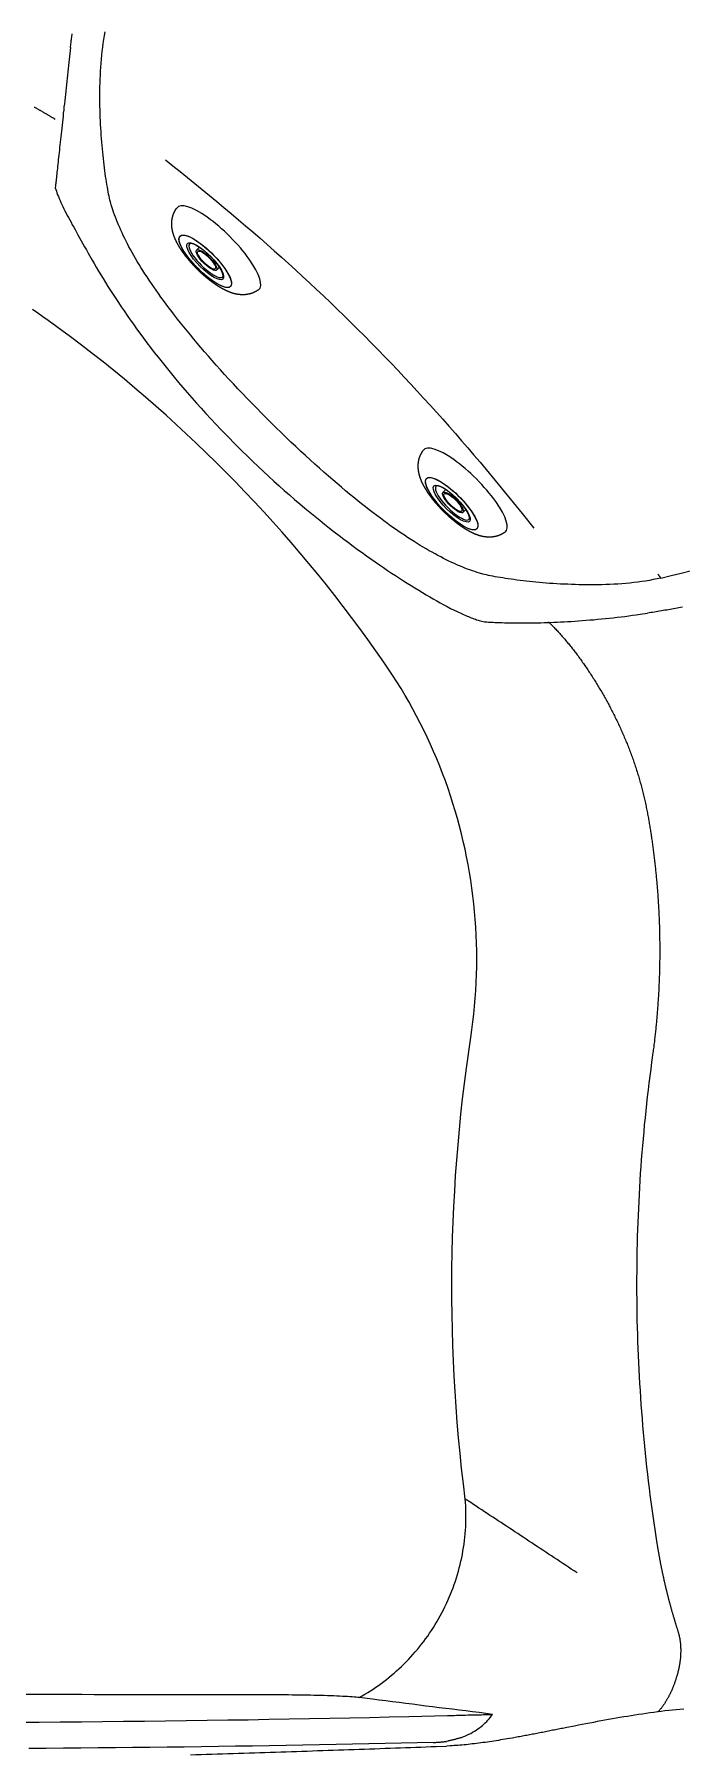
# Model space of a CAD drawing. Extents: x 941 to 1034, y 781 to 934.
# Drawn here: x 996.47 to 1006.98, y 834.72 to 862.66 of the extents above; entities that cross this region are included whole.
import ezdxf

# ---------------------------------------------------------------- set-up
doc = ezdxf.new("R2010")
doc.units = 0
doc.header["$MEASUREMENT"] = 0
doc.layers.add('1', color=4, linetype='Continuous')
doc.layers.add('DIM', color=3, linetype='Continuous')

# ---------------------------------------------------------------- blocks, each defined once
blk = doc.blocks.new('MINIJET')
at = {"layer": '1', "color": 3}
for p, q in [((0.268, 0.23), (0.202, 0.23)), ((0.268, -0.23), (0.202, -0.23))]:
    blk.add_line(p, q, dxfattribs=at)
at = {"layer": '1', "color": 3, "extrusion": (2.34069e-18, 2.77556e-17, -1)}
for centre, major_axis, start_param, end_param in [((0, 0), (0, 0.94), 3.096514, 6.328264), ((0.297, 0), (0, 0.58), 1.213768, 7.496953), ((0.278, 0), (0, 0.379), 6.174551, 9.533412), ((0.268, 0), (0, 0.2), 1.213768, 7.496953)]:
    blk.add_ellipse(centre, major_axis=major_axis, ratio=0.28756, start_param=start_param, end_param=end_param, dxfattribs=at)
at = {"layer": '1', "color": 3, "extrusion": (2.34069e-18, -2.77556e-17, -1)}
for centre, major_axis, start_param, end_param in [((0.297, 0), (0, 0.58), 4.355360367553331, 10.63854567473292), ((0.268, 0), (0, 0.23), 1.213768, 7.496953)]:
    blk.add_ellipse(centre, major_axis=major_axis, ratio=0.28756, start_param=start_param, end_param=end_param, dxfattribs=at)
at = {"layer": '1', "color": 3, "extrusion": (2.34069e-18, -8.32667e-17, -1)}
blk.add_ellipse((0.297, 0), major_axis=(0, 0.407), ratio=0.28756, start_param=4.355360367553329, end_param=10.63854567473291, dxfattribs=at)
at = {"layer": '1', "color": 3}
for points, knots in [([(0.012, -0.939), (0.047, -0.932), (0.079, -0.923), (0.11, -0.911), (0.138, -0.898), (0.169, -0.881), (0.196, -0.862), (0.221, -0.843), (0.243, -0.824), (0.269, -0.796), (0.292, -0.769), (0.312, -0.742), (0.329, -0.716), (0.351, -0.678), (0.369, -0.64), (0.385, -0.602), (0.399, -0.565), (0.411, -0.527), (0.428, -0.467), (0.441, -0.406), (0.453, -0.343), (0.462, -0.279), (0.469, -0.213), (0.474, -0.162), (0.477, -0.11), (0.478, -0.057), (0.479, -0.005), (0.479, 0.048), (0.476, 0.111), (0.473, 0.174), (0.467, 0.236), (0.46, 0.297), (0.452, 0.348), (0.443, 0.399), (0.432, 0.448), (0.42, 0.496), (0.406, 0.543), (0.389, 0.593), (0.368, 0.642), (0.343, 0.692), (0.32, 0.73), (0.293, 0.768), (0.259, 0.807), (0.228, 0.837), (0.19, 0.867), (0.157, 0.888), (0.12, 0.907), (0.078, 0.923), (0.033, 0.935), (0.012, 0.939)], [1.258846, 1.258846, 1.28405, 1.309253, 1.334457, 1.359661, 1.389764, 1.419868, 1.449972, 1.480075, 1.522807, 1.565539, 1.60827, 1.651002, 1.715116, 1.779231, 1.843346, 1.90746, 1.971575, 2.071337, 2.171099, 2.270861, 2.370623, 2.470385, 2.54716, 2.623934, 2.700709, 2.777484, 2.854259, 2.947334, 3.040409, 3.133485, 3.22656, 3.306164, 3.385768, 3.465372, 3.544977, 3.624581, 3.7092, 3.79382, 3.87844, 3.94015, 4.001861, 4.063571, 4.110156, 4.15674, 4.191384, 4.226028, 4.260673, 4.295317, 4.310282, 4.310282]), ([(0.266, -0.377), (0.262, -0.375), (0.256, -0.369), (0.25, -0.361), (0.242, -0.35), (0.235, -0.335), (0.226, -0.316), (0.218, -0.293), (0.211, -0.268), (0.204, -0.238), (0.197, -0.205), (0.192, -0.17), (0.188, -0.132), (0.184, -0.092), (0.182, -0.052), (0.181, -0.01), (0.181, 0.031), (0.183, 0.073), (0.186, 0.113), (0.19, 0.152), (0.195, 0.189), (0.201, 0.224), (0.208, 0.256), (0.216, 0.285), (0.224, 0.31), (0.233, 0.332), (0.242, 0.349), (0.25, 0.361), (0.257, 0.37), (0.263, 0.375), (0.266, 0.377)], [5.178052, 5.178052, 5.268561, 5.359069, 5.444224, 5.529379, 5.614534, 5.70861, 5.802687, 5.896764, 5.997577, 6.09839, 6.199203, 6.302796, 6.406388, 6.50998, 6.614493, 6.719006, 6.823518, 6.927955, 7.032392, 7.136828, 7.2401, 7.343372, 7.446644, 7.546427, 7.646211, 7.745995, 7.837037, 7.928079, 8.019121, 8.102376, 8.102376])]:
    blk.add_open_spline(points, degree=1, knots=knots, dxfattribs=at)
blk = doc.blocks.new('ENVOY')
at = {"layer": '1', "color": 3, "linetype": 'Continuous'}
for points in [[(55.679, 60.88), (55.681, 60.898), (55.684, 60.917), (55.686, 60.935), (55.688, 60.954), (55.69, 60.972), (55.692, 60.991), (55.694, 61.009), (55.697, 61.028), (55.699, 61.046), (55.701, 61.065), (55.704, 61.083), (55.706, 61.102)], [(56.341, 58.322), (56.334, 58.346), (56.327, 58.372), (56.32, 58.4), (56.313, 58.431), (56.306, 58.464), (56.299, 58.499), (56.292, 58.535), (56.285, 58.573), (56.278, 58.613), (56.271, 58.654), (56.264, 58.696), (56.257, 58.74), (56.25, 58.785), (56.244, 58.831), (56.237, 58.878), (56.231, 58.926), (56.225, 58.975), (56.219, 59.025), (56.213, 59.076), (56.208, 59.128), (56.203, 59.181), (56.197, 59.235), (56.193, 59.289), (56.188, 59.344), (56.183, 59.4), (56.179, 59.456), (56.176, 59.513), (56.172, 59.571), (56.169, 59.629), (56.166, 59.688), (56.163, 59.748), (56.161, 59.808), (56.159, 59.868), (56.158, 59.929), (56.157, 59.991), (56.156, 60.053), (56.156, 60.115), (56.157, 60.178), (56.158, 60.241), (56.159, 60.304), (56.161, 60.367), (56.164, 60.431), (56.167, 60.496), (56.171, 60.56), (56.176, 60.624), (56.181, 60.689), (56.187, 60.754), (56.194, 60.818), (56.202, 60.883), (56.211, 60.947), (56.221, 61.01), (56.231, 61.073), (56.243, 61.135)], [(55.679, 60.88), (55.674, 60.832), (55.669, 60.784), (55.663, 60.735), (55.658, 60.685), (55.652, 60.635), (55.647, 60.585), (55.641, 60.534), (55.636, 60.483), (55.63, 60.431), (55.625, 60.38), (55.619, 60.328), (55.614, 60.276), (55.608, 60.224), (55.602, 60.172), (55.597, 60.12), (55.591, 60.068), (55.586, 60.017), (55.58, 59.966), (55.574, 59.915), (55.569, 59.864), (55.563, 59.813), (55.558, 59.764), (55.553, 59.714), (55.547, 59.665), (55.542, 59.617), (55.537, 59.569), (55.532, 59.522), (55.527, 59.475), (55.522, 59.43), (55.517, 59.385), (55.512, 59.341), (55.508, 59.297), (55.503, 59.255), (55.499, 59.213), (55.494, 59.172), (55.49, 59.133), (55.486, 59.094), (55.482, 59.056), (55.478, 59.019), (55.474, 58.984), (55.47, 58.949), (55.467, 58.916), (55.463, 58.883), (55.46, 58.852), (55.456, 58.823), (55.453, 58.794), (55.45, 58.767), (55.448, 58.741), (55.445, 58.717), (55.443, 58.694), (55.44, 58.672), (55.438, 58.652), (55.436, 58.634), (55.433, 58.602)], [(55.091, 59.913), (55.1, 59.908), (55.108, 59.903), (55.117, 59.898), (55.126, 59.893), (55.134, 59.889), (55.143, 59.884), (55.152, 59.879), (55.16, 59.874), (55.169, 59.869), (55.177, 59.864), (55.186, 59.86), (55.194, 59.855), (55.203, 59.85), (55.212, 59.845), (55.22, 59.84), (55.229, 59.835), (55.237, 59.83), (55.246, 59.825), (55.254, 59.82), (55.263, 59.815), (55.271, 59.81), (55.28, 59.806), (55.288, 59.801), (55.297, 59.796), (55.306, 59.791), (55.314, 59.786), (55.323, 59.781), (55.331, 59.776), (55.34, 59.77), (55.348, 59.765), (55.356, 59.76), (55.365, 59.755), (55.373, 59.75), (55.382, 59.745), (55.39, 59.74), (55.399, 59.735), (55.407, 59.73), (55.416, 59.725), (55.433, 59.714)], [(57.22, 59.054), (57.34, 58.959), (57.46, 58.864), (57.579, 58.768), (57.698, 58.672), (57.817, 58.575), (57.935, 58.478), (58.053, 58.38), (58.171, 58.282), (58.289, 58.183), (58.406, 58.083), (58.523, 57.983), (58.64, 57.883), (58.756, 57.781), (58.872, 57.68), (58.988, 57.577), (59.103, 57.474), (59.218, 57.37), (59.332, 57.266), (59.446, 57.161), (59.56, 57.056), (59.673, 56.95), (59.786, 56.844), (59.898, 56.737), (60.01, 56.629), (60.121, 56.521), (60.231, 56.413), (60.341, 56.304), (60.451, 56.194), (60.56, 56.084), (60.668, 55.974), (60.776, 55.863), (60.884, 55.751), (60.991, 55.639), (61.097, 55.526), (61.203, 55.413), (61.308, 55.3), (61.412, 55.186), (61.517, 55.072), (61.62, 54.957), (61.723, 54.841), (61.826, 54.726), (61.928, 54.61), (62.029, 54.493), (62.13, 54.377), (62.23, 54.26), (62.329, 54.142), (62.428, 54.024), (62.527, 53.906), (62.625, 53.788), (62.722, 53.67), (62.819, 53.551), (62.915, 53.432), (63.011, 53.312), (63.201, 53.073)], [(55.433, 58.602), (55.441, 58.574), (55.45, 58.546), (55.46, 58.518), (55.471, 58.488), (55.483, 58.458), (55.496, 58.427), (55.51, 58.395), (55.524, 58.362), (55.54, 58.329), (55.556, 58.295), (55.573, 58.261), (55.59, 58.226), (55.609, 58.19), (55.628, 58.153), (55.647, 58.116), (55.667, 58.078), (55.688, 58.04), (55.709, 58.001), (55.731, 57.962), (55.753, 57.921), (55.777, 57.879), (55.801, 57.835), (55.827, 57.789), (55.853, 57.742), (55.881, 57.693), (55.909, 57.643), (55.938, 57.591), (55.968, 57.538), (56.03, 57.428)], [(58.86, 54.86), (58.781, 54.94), (58.702, 55.02), (58.624, 55.1), (58.547, 55.179), (58.471, 55.259), (58.397, 55.338), (58.324, 55.416), (58.252, 55.493), (58.182, 55.57), (58.114, 55.645), (58.047, 55.72), (57.982, 55.793), (57.918, 55.866), (57.856, 55.937), (57.796, 56.007), (57.737, 56.076), (57.68, 56.144), (57.625, 56.211), (57.571, 56.277), (57.518, 56.342), (57.467, 56.406), (57.417, 56.469), (57.369, 56.53), (57.322, 56.591), (57.277, 56.651), (57.233, 56.71), (57.19, 56.768), (57.148, 56.826), (57.107, 56.882), (57.068, 56.938), (57.03, 56.992), (56.993, 57.047), (56.957, 57.1), (56.922, 57.153), (56.888, 57.205), (56.855, 57.256), (56.824, 57.306), (56.793, 57.356), (56.763, 57.406), (56.734, 57.454), (56.706, 57.502), (56.68, 57.55), (56.654, 57.597), (56.629, 57.643), (56.604, 57.689), (56.581, 57.735), (56.559, 57.779), (56.537, 57.824), (56.516, 57.868), (56.497, 57.911), (56.478, 57.954), (56.459, 57.997), (56.442, 58.039), (56.425, 58.08), (56.409, 58.122), (56.394, 58.162), (56.38, 58.203), (56.366, 58.243), (56.341, 58.322)], [(56.03, 57.428), (56.064, 57.369), (56.098, 57.309), (56.134, 57.249), (56.171, 57.187), (56.209, 57.125), (56.248, 57.062), (56.287, 56.999), (56.328, 56.934), (56.37, 56.87), (56.413, 56.804), (56.457, 56.737), (56.503, 56.669), (56.55, 56.6), (56.598, 56.529), (56.648, 56.458), (56.7, 56.385), (56.753, 56.311), (56.807, 56.237), (56.863, 56.161), (56.921, 56.084), (56.979, 56.007), (57.04, 55.928), (57.102, 55.849), (57.165, 55.769), (57.23, 55.688), (57.296, 55.606), (57.364, 55.524), (57.433, 55.441), (57.504, 55.358), (57.576, 55.274), (57.65, 55.19), (57.725, 55.105), (57.801, 55.02), (57.879, 54.934), (57.959, 54.848), (58.04, 54.761), (58.122, 54.674), (58.206, 54.587), (58.379, 54.412)], [(65.263, 52.262), (65.429, 52.302), (65.595, 52.344), (65.761, 52.387)], [(62.322, 52.341), (62.283, 52.353), (62.243, 52.366), (62.203, 52.38), (62.163, 52.394), (62.122, 52.409), (62.081, 52.425), (62.039, 52.442), (61.997, 52.459), (61.954, 52.477), (61.911, 52.496), (61.868, 52.516), (61.824, 52.537), (61.779, 52.559), (61.735, 52.581), (61.689, 52.604), (61.643, 52.629), (61.597, 52.654), (61.55, 52.68), (61.502, 52.706), (61.454, 52.734), (61.406, 52.763), (61.356, 52.793), (61.306, 52.823), (61.256, 52.855), (61.204, 52.888), (61.153, 52.922), (61.1, 52.957), (61.047, 52.992), (60.993, 53.03), (60.938, 53.068), (60.882, 53.107), (60.826, 53.148), (60.768, 53.189), (60.71, 53.232), (60.651, 53.277), (60.591, 53.322), (60.53, 53.369), (60.468, 53.417), (60.406, 53.467), (60.342, 53.518), (60.277, 53.571), (60.211, 53.625), (60.145, 53.68), (60.077, 53.737), (60.007, 53.796), (59.937, 53.856), (59.866, 53.918), (59.793, 53.982), (59.72, 54.047), (59.645, 54.114), (59.57, 54.182), (59.493, 54.252), (59.416, 54.324), (59.338, 54.397), (59.259, 54.471), (59.179, 54.547), (59.1, 54.624), (59.02, 54.702), (58.86, 54.86)], [(58.379, 54.412), (58.466, 54.325), (58.553, 54.24), (58.639, 54.156), (58.725, 54.074), (58.811, 53.993), (58.897, 53.914), (58.982, 53.836), (59.066, 53.759), (59.15, 53.685), (59.234, 53.611), (59.317, 53.539), (59.4, 53.468), (59.482, 53.399), (59.563, 53.331), (59.644, 53.265), (59.725, 53.2), (59.804, 53.136), (59.883, 53.073), (59.961, 53.013), (60.039, 52.953), (60.115, 52.895), (60.191, 52.838), (60.266, 52.782), (60.34, 52.728), (60.413, 52.676), (60.484, 52.624), (60.555, 52.574), (60.625, 52.525), (60.694, 52.478), (60.761, 52.432), (60.828, 52.387), (60.893, 52.344), (60.957, 52.301), (61.02, 52.26), (61.084, 52.219), (61.146, 52.179), (61.209, 52.14), (61.271, 52.101), (61.332, 52.064), (61.392, 52.027), (61.452, 51.991), (61.511, 51.957), (61.568, 51.924), (61.625, 51.891), (61.682, 51.859), (61.738, 51.828), (61.794, 51.799), (61.848, 51.77), (61.955, 51.718)], [(65.263, 52.262), (65.203, 52.248), (65.141, 52.236), (65.079, 52.224), (65.016, 52.214), (64.952, 52.204), (64.888, 52.195), (64.824, 52.188), (64.759, 52.181), (64.694, 52.175), (64.629, 52.169), (64.564, 52.165), (64.5, 52.161), (64.436, 52.158), (64.372, 52.156), (64.308, 52.154), (64.244, 52.152), (64.181, 52.152), (64.118, 52.151), (64.056, 52.152), (63.994, 52.152), (63.932, 52.154), (63.871, 52.155), (63.811, 52.157), (63.751, 52.16), (63.691, 52.162), (63.632, 52.165), (63.573, 52.169), (63.516, 52.172), (63.458, 52.176), (63.402, 52.181), (63.346, 52.185), (63.291, 52.19), (63.236, 52.195), (63.183, 52.2), (63.13, 52.206), (63.078, 52.212), (63.027, 52.217), (62.977, 52.223), (62.927, 52.23), (62.879, 52.236), (62.832, 52.243), (62.786, 52.249), (62.741, 52.256), (62.697, 52.263), (62.655, 52.27), (62.613, 52.277), (62.574, 52.284), (62.536, 52.291), (62.499, 52.298), (62.464, 52.306), (62.432, 52.313), (62.401, 52.32), (62.372, 52.327), (62.322, 52.341)], [(65.214, 52.326), (65.216, 52.324), (65.218, 52.321), (65.22, 52.319), (65.222, 52.316), (65.224, 52.313), (65.226, 52.311), (65.227, 52.308), (65.229, 52.306), (65.231, 52.303), (65.233, 52.3), (65.235, 52.298), (65.237, 52.295), (65.239, 52.293), (65.241, 52.29), (65.243, 52.288), (65.245, 52.285), (65.247, 52.282), (65.249, 52.28), (65.251, 52.277), (65.253, 52.275), (65.255, 52.272), (65.257, 52.269), (65.259, 52.267), (65.263, 52.262)], [(61.955, 51.718), (61.979, 51.706), (62.003, 51.695), (62.026, 51.684), (62.05, 51.674), (62.073, 51.664), (62.096, 51.654), (62.119, 51.644), (62.142, 51.635), (62.164, 51.626), (62.186, 51.617), (62.208, 51.609), (62.23, 51.601), (62.252, 51.594), (62.273, 51.586), (62.295, 51.58), (62.316, 51.573), (62.337, 51.567), (62.357, 51.562), (62.398, 51.552)], [(62.398, 51.552), (62.419, 51.55), (62.441, 51.549), (62.464, 51.548), (62.488, 51.546), (62.513, 51.545), (62.54, 51.544), (62.567, 51.542), (62.596, 51.541), (62.626, 51.54), (62.658, 51.539), (62.69, 51.538), (62.724, 51.537), (62.758, 51.536), (62.794, 51.535), (62.831, 51.535), (62.87, 51.534), (62.909, 51.534), (62.95, 51.534), (62.991, 51.533), (63.034, 51.533), (63.078, 51.534), (63.124, 51.534), (63.17, 51.535), (63.218, 51.535), (63.266, 51.536), (63.316, 51.537), (63.367, 51.539), (63.418, 51.54), (63.471, 51.542), (63.525, 51.544), (63.58, 51.547), (63.636, 51.549), (63.692, 51.552), (63.75, 51.555), (63.808, 51.559), (63.868, 51.562), (63.928, 51.567), (63.988, 51.571), (64.05, 51.576), (64.111, 51.581), (64.174, 51.586), (64.237, 51.592), (64.3, 51.598), (64.363, 51.604), (64.426, 51.611), (64.49, 51.618), (64.553, 51.625), (64.617, 51.632), (64.68, 51.64), (64.742, 51.648), (64.804, 51.657), (64.865, 51.665), (64.926, 51.674), (65.044, 51.691)], [(65.613, 51.79), (65.585, 51.785), (65.556, 51.779), (65.528, 51.774), (65.5, 51.769), (65.471, 51.763), (65.443, 51.758), (65.414, 51.753), (65.386, 51.748), (65.358, 51.743), (65.329, 51.738), (65.301, 51.733), (65.272, 51.728), (65.244, 51.724), (65.215, 51.719), (65.186, 51.714), (65.158, 51.709), (65.129, 51.705), (65.101, 51.7), (65.044, 51.691)], [(63.439, 51.552), (63.452, 51.539), (63.465, 51.526), (63.479, 51.512), (63.492, 51.499), (63.505, 51.486), (63.518, 51.472), (63.532, 51.458), (63.545, 51.444), (63.558, 51.43), (63.571, 51.416), (63.584, 51.402), (63.598, 51.388), (63.611, 51.373), (63.624, 51.359), (63.637, 51.344), (63.65, 51.329), (63.663, 51.314), (63.676, 51.299), (63.689, 51.284), (63.702, 51.269), (63.715, 51.254), (63.728, 51.238), (63.741, 51.223), (63.754, 51.207), (63.767, 51.192), (63.78, 51.176), (63.793, 51.16), (63.805, 51.144), (63.818, 51.128), (63.831, 51.112), (63.844, 51.095), (63.856, 51.079), (63.869, 51.062), (63.882, 51.046), (63.894, 51.029), (63.907, 51.013), (63.919, 50.996), (63.932, 50.979), (63.944, 50.962), (63.957, 50.945), (63.969, 50.928), (63.981, 50.91), (63.994, 50.893), (64.006, 50.876), (64.018, 50.858), (64.03, 50.841), (64.042, 50.823), (64.054, 50.805), (64.066, 50.788), (64.078, 50.77), (64.09, 50.752), (64.102, 50.734), (64.114, 50.716), (64.126, 50.698), (64.138, 50.68), (64.149, 50.661), (64.161, 50.643), (64.173, 50.625), (64.184, 50.606), (64.196, 50.588), (64.207, 50.569), (64.219, 50.551), (64.23, 50.532), (64.242, 50.513), (64.253, 50.494), (64.264, 50.475), (64.275, 50.457), (64.287, 50.438), (64.298, 50.419), (64.309, 50.4), (64.32, 50.38), (64.331, 50.361), (64.342, 50.342), (64.352, 50.323), (64.363, 50.303), (64.374, 50.284), (64.385, 50.265), (64.395, 50.245), (64.406, 50.225), (64.417, 50.206), (64.427, 50.186), (64.438, 50.167), (64.448, 50.147), (64.458, 50.127), (64.469, 50.107), (64.479, 50.087), (64.489, 50.067), (64.499, 50.047), (64.509, 50.027), (64.519, 50.007), (64.529, 49.987), (64.539, 49.967), (64.549, 49.946), (64.558, 49.926), (64.568, 49.905), (64.578, 49.885), (64.587, 49.865), (64.597, 49.844), (64.606, 49.823), (64.616, 49.803), (64.625, 49.782), (64.634, 49.761), (64.643, 49.74), (64.652, 49.72), (64.661, 49.699), (64.67, 49.678), (64.679, 49.657), (64.688, 49.636), (64.697, 49.614), (64.706, 49.593), (64.714, 49.572), (64.723, 49.551), (64.731, 49.53), (64.74, 49.508), (64.748, 49.487), (64.756, 49.465), (64.764, 49.444), (64.772, 49.422), (64.78, 49.401), (64.788, 49.379), (64.796, 49.358), (64.804, 49.336), (64.812, 49.314), (64.819, 49.292), (64.827, 49.271), (64.834, 49.249), (64.842, 49.227), (64.849, 49.205), (64.856, 49.183), (64.863, 49.161), (64.87, 49.139), (64.877, 49.117), (64.884, 49.095), (64.891, 49.073), (64.898, 49.051), (64.904, 49.029), (64.911, 49.006), (64.917, 48.984), (64.924, 48.962), (64.93, 48.94), (64.936, 48.917), (64.942, 48.895), (64.948, 48.873), (64.954, 48.85), (64.96, 48.828), (64.966, 48.806), (64.971, 48.783), (64.977, 48.761), (64.982, 48.738), (64.988, 48.716), (64.993, 48.694), (64.998, 48.671), (65.003, 48.649), (65.008, 48.626), (65.013, 48.604), (65.018, 48.581), (65.023, 48.559), (65.027, 48.536), (65.036, 48.491)], [(65.036, 48.491), (65.041, 48.469), (65.045, 48.448), (65.049, 48.426), (65.053, 48.404), (65.057, 48.382), (65.061, 48.361), (65.065, 48.339), (65.069, 48.317), (65.072, 48.295), (65.076, 48.274), (65.079, 48.252), (65.083, 48.23), (65.087, 48.208), (65.09, 48.187), (65.093, 48.165), (65.097, 48.143), (65.1, 48.121), (65.104, 48.099), (65.107, 48.077), (65.11, 48.056), (65.113, 48.034), (65.116, 48.012), (65.12, 47.99), (65.123, 47.968), (65.126, 47.946), (65.129, 47.924), (65.132, 47.903), (65.135, 47.881), (65.138, 47.859), (65.14, 47.837), (65.143, 47.815), (65.146, 47.793), (65.149, 47.771), (65.152, 47.749), (65.154, 47.727), (65.157, 47.705), (65.16, 47.683), (65.162, 47.661), (65.165, 47.639), (65.167, 47.617), (65.17, 47.595), (65.172, 47.573), (65.174, 47.551), (65.177, 47.529), (65.179, 47.507), (65.181, 47.485), (65.183, 47.463), (65.186, 47.441), (65.188, 47.419), (65.19, 47.397), (65.192, 47.375), (65.194, 47.352), (65.196, 47.33), (65.198, 47.308), (65.2, 47.286), (65.202, 47.264), (65.203, 47.242), (65.205, 47.22), (65.207, 47.198), (65.209, 47.176), (65.21, 47.153), (65.212, 47.131), (65.214, 47.109), (65.215, 47.087), (65.217, 47.065), (65.218, 47.043), (65.22, 47.021), (65.221, 46.998), (65.222, 46.976), (65.224, 46.954), (65.225, 46.932), (65.226, 46.91), (65.227, 46.887), (65.229, 46.865), (65.23, 46.843), (65.231, 46.821), (65.232, 46.799), (65.233, 46.776), (65.234, 46.754), (65.235, 46.732), (65.236, 46.71), (65.237, 46.688), (65.237, 46.665), (65.238, 46.643), (65.239, 46.621), (65.24, 46.599), (65.24, 46.576), (65.241, 46.554), (65.241, 46.532), (65.242, 46.51), (65.242, 46.488), (65.243, 46.465), (65.243, 46.443), (65.244, 46.421), (65.244, 46.399), (65.244, 46.376), (65.245, 46.354), (65.245, 46.332), (65.245, 46.309), (65.245, 46.287), (65.245, 46.265), (65.245, 46.243), (65.245, 46.22), (65.245, 46.198), (65.245, 46.176), (65.245, 46.154), (65.245, 46.131), (65.245, 46.109), (65.245, 46.087), (65.245, 46.065), (65.244, 46.042), (65.244, 46.02), (65.244, 45.998), (65.243, 45.975), (65.243, 45.953), (65.242, 45.931), (65.242, 45.909), (65.241, 45.886), (65.241, 45.864), (65.24, 45.842), (65.239, 45.819), (65.238, 45.797), (65.238, 45.775), (65.237, 45.753), (65.236, 45.73), (65.235, 45.708), (65.234, 45.686), (65.233, 45.664), (65.232, 45.641), (65.231, 45.619), (65.23, 45.597), (65.229, 45.575), (65.228, 45.552), (65.227, 45.53), (65.226, 45.508), (65.224, 45.486), (65.223, 45.463), (65.222, 45.441), (65.22, 45.419), (65.219, 45.397), (65.217, 45.374), (65.216, 45.352), (65.214, 45.33), (65.213, 45.308), (65.211, 45.285), (65.209, 45.263), (65.208, 45.241), (65.206, 45.219), (65.204, 45.196), (65.202, 45.174), (65.2, 45.152), (65.199, 45.13), (65.197, 45.108), (65.195, 45.085), (65.193, 45.063), (65.191, 45.041), (65.188, 45.019), (65.186, 44.997), (65.184, 44.975), (65.182, 44.952), (65.18, 44.93), (65.177, 44.908), (65.175, 44.886), (65.173, 44.864), (65.17, 44.842), (65.168, 44.819), (65.165, 44.797), (65.163, 44.775), (65.16, 44.753), (65.158, 44.731), (65.155, 44.709), (65.152, 44.687), (65.15, 44.665), (65.147, 44.642), (65.144, 44.62), (65.141, 44.598), (65.138, 44.576), (65.135, 44.554), (65.129, 44.51)], [(65.129, 44.51), (65.114, 44.397), (65.099, 44.285), (65.084, 44.172), (65.07, 44.059), (65.056, 43.947), (65.043, 43.834), (65.031, 43.721), (65.018, 43.608), (65.007, 43.495), (64.995, 43.382), (64.985, 43.268), (64.974, 43.155), (64.965, 43.042), (64.955, 42.929), (64.946, 42.815), (64.938, 42.702), (64.93, 42.589), (64.923, 42.475), (64.916, 42.362), (64.91, 42.248), (64.904, 42.135), (64.898, 42.021), (64.893, 41.908), (64.889, 41.794), (64.885, 41.68), (64.881, 41.567), (64.878, 41.453), (64.875, 41.34), (64.873, 41.226), (64.872, 41.112), (64.871, 40.998), (64.87, 40.885), (64.87, 40.771), (64.87, 40.657), (64.871, 40.544), (64.872, 40.43), (64.874, 40.316), (64.876, 40.203), (64.879, 40.089), (64.882, 39.975), (64.886, 39.862), (64.89, 39.748), (64.894, 39.634), (64.899, 39.521), (64.905, 39.407), (64.911, 39.294), (64.918, 39.18), (64.925, 39.066), (64.932, 38.953), (64.94, 38.84), (64.949, 38.726), (64.958, 38.613), (64.967, 38.499), (64.977, 38.386), (64.987, 38.273), (64.998, 38.16), (65.009, 38.047), (65.021, 37.933), (65.033, 37.82), (65.046, 37.707), (65.059, 37.594), (65.073, 37.482), (65.087, 37.369), (65.102, 37.256), (65.117, 37.143), (65.133, 37.031), (65.149, 36.918), (65.166, 36.806), (65.2, 36.581)], [(63.903, 36.103), (63.857, 36.134), (63.81, 36.165), (63.764, 36.196), (63.718, 36.226), (63.672, 36.257), (63.625, 36.287), (63.579, 36.318), (63.533, 36.348), (63.487, 36.379), (63.441, 36.409), (63.396, 36.44), (63.35, 36.47), (63.304, 36.5), (63.258, 36.531), (63.213, 36.561), (63.167, 36.591), (63.121, 36.621), (63.076, 36.651), (63.03, 36.681), (62.985, 36.711), (62.94, 36.741), (62.894, 36.771), (62.849, 36.801), (62.804, 36.83), (62.759, 36.86), (62.714, 36.89), (62.669, 36.92), (62.624, 36.949), (62.579, 36.979), (62.534, 37.008), (62.489, 37.038), (62.444, 37.067), (62.399, 37.097), (62.355, 37.126), (62.31, 37.156), (62.265, 37.185), (62.221, 37.214), (62.176, 37.244), (62.087, 37.302)], [(62.532, 33.805), (62.423, 33.819), (62.314, 33.833), (62.205, 33.846), (62.097, 33.86), (61.988, 33.873), (61.879, 33.887), (61.771, 33.901), (61.663, 33.914), (61.554, 33.928), (61.446, 33.941), (61.338, 33.955), (61.23, 33.969), (61.122, 33.982), (61.014, 33.996), (60.906, 34.01), (60.798, 34.023), (60.691, 34.037), (60.583, 34.051), (60.368, 34.078)], [(65.635, 33.891), (65.574, 33.885), (65.513, 33.88), (65.452, 33.873), (65.391, 33.867), (65.33, 33.86), (65.269, 33.853), (65.208, 33.845), (65.147, 33.837), (65.086, 33.829), (65.025, 33.82), (64.964, 33.811), (64.903, 33.802), (64.842, 33.793), (64.781, 33.783), (64.72, 33.773), (64.66, 33.763), (64.598, 33.753), (64.537, 33.742), (64.476, 33.732), (64.415, 33.721), (64.354, 33.71), (64.293, 33.698), (64.232, 33.687), (64.17, 33.675), (64.109, 33.664), (64.047, 33.652), (63.986, 33.64), (63.924, 33.628), (63.863, 33.616), (63.739, 33.592)], [(54.824, 33.678), (55.169, 33.68), (55.513, 33.683), (55.857, 33.686), (56.199, 33.689), (56.541, 33.693), (56.882, 33.696), (57.221, 33.701), (57.559, 33.705), (57.896, 33.709), (58.232, 33.714), (58.566, 33.719), (58.899, 33.725), (59.23, 33.73), (59.559, 33.736), (59.887, 33.742), (60.212, 33.749), (60.535, 33.756), (60.855, 33.763), (61.173, 33.77), (61.802, 33.786)], [(61.802, 33.786), (61.838, 33.787), (61.875, 33.788), (61.911, 33.789), (61.948, 33.79), (61.985, 33.791), (62.021, 33.792), (62.058, 33.793), (62.094, 33.794), (62.131, 33.795), (62.167, 33.796), (62.204, 33.796), (62.24, 33.797), (62.277, 33.798), (62.313, 33.799), (62.35, 33.8), (62.386, 33.801), (62.422, 33.802), (62.459, 33.803), (62.532, 33.805)], [(63.739, 33.592), (63.716, 33.587), (63.693, 33.582), (63.669, 33.578), (63.646, 33.573), (63.623, 33.569), (63.6, 33.564), (63.577, 33.559), (63.553, 33.555), (63.53, 33.55), (63.507, 33.546), (63.483, 33.541), (63.46, 33.536), (63.437, 33.532), (63.414, 33.527), (63.39, 33.523), (63.367, 33.518), (63.344, 33.513), (63.32, 33.509), (63.297, 33.504), (63.274, 33.5), (63.25, 33.495), (63.227, 33.491), (63.204, 33.486), (63.18, 33.482), (63.157, 33.477), (63.134, 33.473), (63.11, 33.469), (63.087, 33.464), (63.064, 33.46), (63.04, 33.455), (63.017, 33.451), (62.994, 33.447), (62.97, 33.442), (62.947, 33.438), (62.924, 33.434), (62.901, 33.43), (62.877, 33.426), (62.854, 33.421), (62.807, 33.413)], [(57.625, 33.149), (57.712, 33.152), (57.799, 33.154), (57.886, 33.157), (57.973, 33.16), (58.06, 33.163), (58.147, 33.165), (58.233, 33.168), (58.32, 33.171), (58.406, 33.174), (58.493, 33.176), (58.579, 33.179), (58.665, 33.182), (58.751, 33.185), (58.837, 33.187), (58.923, 33.19), (59.009, 33.193), (59.094, 33.196), (59.18, 33.199), (59.266, 33.202), (59.351, 33.204), (59.436, 33.207), (59.521, 33.21), (59.606, 33.213), (59.691, 33.216), (59.776, 33.219), (59.861, 33.222), (59.946, 33.225), (60.03, 33.227), (60.115, 33.23), (60.199, 33.233), (60.283, 33.236), (60.368, 33.239), (60.452, 33.242), (60.536, 33.245), (60.619, 33.248), (60.703, 33.251), (60.787, 33.254), (60.87, 33.257), (60.954, 33.26), (61.037, 33.263), (61.12, 33.266), (61.203, 33.269), (61.286, 33.272), (61.369, 33.275), (61.452, 33.278), (61.535, 33.281), (61.617, 33.284), (61.782, 33.29)], [(62.807, 33.413), (62.771, 33.407), (62.735, 33.401), (62.699, 33.395), (62.662, 33.389), (62.626, 33.383), (62.59, 33.377), (62.554, 33.372), (62.518, 33.366), (62.483, 33.361), (62.447, 33.356), (62.412, 33.35), (62.376, 33.346), (62.341, 33.341), (62.306, 33.336), (62.271, 33.332), (62.237, 33.328), (62.202, 33.324), (62.168, 33.32), (62.134, 33.316), (62.101, 33.313), (62.068, 33.31), (62.035, 33.307), (62.002, 33.304), (61.969, 33.301), (61.937, 33.299), (61.906, 33.297), (61.874, 33.295), (61.843, 33.293), (61.782, 33.29)], [(62.015, 33.426), (62.015, 33.426), (62.015, 33.426), (62.015, 33.426), (62.015, 33.426), (62.015, 33.426), (62.015, 33.426), (62.015, 33.426), (62.015, 33.426), (62.015, 33.426), (62.014, 33.426), (62.014, 33.426), (62.014, 33.426), (62.014, 33.426), (62.014, 33.425), (62.014, 33.425), (62.014, 33.425), (62.014, 33.425), (62.014, 33.425), (62.014, 33.425)]]:
    blk.add_lwpolyline(points, dxfattribs=at)
at = {"layer": '1', "color": 2, "linetype": 'Continuous'}
for points in [[(55.319, 56.446), (55.233, 56.507), (55.147, 56.566), (55.06, 56.624)], [(60.766, 50.898), (60.638, 51.081), (60.508, 51.262), (60.377, 51.443), (60.243, 51.622), (60.108, 51.799), (59.971, 51.976), (59.833, 52.151), (59.693, 52.324), (59.551, 52.497), (59.407, 52.668), (59.262, 52.837), (59.115, 53.005), (58.967, 53.172), (58.816, 53.337), (58.665, 53.501), (58.512, 53.663), (58.357, 53.824), (58.2, 53.984), (58.042, 54.141), (57.883, 54.298), (57.722, 54.452), (57.559, 54.605), (57.396, 54.757), (57.23, 54.907), (57.063, 55.055), (56.895, 55.202), (56.725, 55.347), (56.554, 55.49), (56.382, 55.632), (56.208, 55.772), (56.033, 55.91), (55.856, 56.047), (55.678, 56.182), (55.319, 56.446)], [(62.179, 44.798), (62.197, 44.925), (62.213, 45.053), (62.228, 45.18), (62.24, 45.308), (62.251, 45.435), (62.259, 45.563), (62.266, 45.691), (62.271, 45.82), (62.274, 45.948), (62.275, 46.076), (62.274, 46.204), (62.271, 46.333), (62.266, 46.461), (62.259, 46.589), (62.25, 46.717), (62.239, 46.844), (62.227, 46.972), (62.212, 47.1), (62.196, 47.227), (62.177, 47.354), (62.157, 47.48), (62.134, 47.607), (62.11, 47.733), (62.084, 47.858), (62.056, 47.983), (62.026, 48.108), (61.995, 48.232), (61.961, 48.356), (61.925, 48.479), (61.888, 48.602), (61.849, 48.724), (61.808, 48.846), (61.765, 48.966), (61.72, 49.087), (61.674, 49.206), (61.625, 49.325), (61.575, 49.443), (61.523, 49.56), (61.47, 49.677), (61.414, 49.792), (61.357, 49.907), (61.298, 50.021), (61.237, 50.134), (61.175, 50.246), (61.111, 50.357), (61.045, 50.468), (60.978, 50.577), (60.909, 50.685), (60.766, 50.898)], [(62.087, 37.302), (62.057, 37.551), (62.028, 37.8), (62.003, 38.049), (61.979, 38.299), (61.958, 38.549), (61.939, 38.799), (61.922, 39.049), (61.908, 39.299), (61.896, 39.549), (61.886, 39.8), (61.879, 40.051), (61.874, 40.301), (61.871, 40.552), (61.87, 40.803), (61.872, 41.053), (61.877, 41.304), (61.883, 41.555), (61.892, 41.805), (61.903, 42.056), (61.917, 42.306), (61.932, 42.556), (61.951, 42.806), (61.971, 43.056), (61.994, 43.306), (62.019, 43.555), (62.046, 43.804), (62.076, 44.053), (62.108, 44.302), (62.179, 44.798)], [(60.368, 34.078), (60.414, 34.104), (60.459, 34.131), (60.504, 34.158), (60.549, 34.187), (60.593, 34.216), (60.637, 34.246), (60.68, 34.276), (60.724, 34.307), (60.766, 34.34), (60.808, 34.372), (60.85, 34.406), (60.891, 34.44), (60.932, 34.475), (60.972, 34.51), (61.012, 34.547), (61.051, 34.584), (61.09, 34.621), (61.128, 34.66), (61.166, 34.699), (61.203, 34.738), (61.239, 34.779), (61.275, 34.82), (61.311, 34.861), (61.345, 34.903), (61.379, 34.946), (61.413, 34.99), (61.445, 35.034), (61.478, 35.078), (61.509, 35.124), (61.54, 35.169), (61.57, 35.216), (61.599, 35.263), (61.627, 35.31), (61.655, 35.358), (61.682, 35.406), (61.709, 35.455), (61.734, 35.505), (61.759, 35.554), (61.783, 35.605), (61.806, 35.656), (61.829, 35.707), (61.85, 35.758), (61.871, 35.81), (61.891, 35.863), (61.91, 35.916), (61.928, 35.969), (61.945, 36.022), (61.961, 36.076), (61.977, 36.13), (61.991, 36.184), (62.005, 36.239), (62.018, 36.294), (62.03, 36.349), (62.041, 36.404), (62.051, 36.46), (62.06, 36.515), (62.068, 36.571), (62.075, 36.627), (62.082, 36.683), (62.087, 36.739), (62.091, 36.796), (62.095, 36.852), (62.097, 36.908), (62.098, 36.965), (62.099, 37.021), (62.099, 37.077), (62.097, 37.134), (62.095, 37.19), (62.087, 37.302)], [(58.85, 34.122), (58.65, 34.122), (58.451, 34.122), (58.252, 34.123), (58.053, 34.123), (57.854, 34.123), (57.655, 34.123), (57.456, 34.124), (57.257, 34.124), (57.058, 34.124), (56.859, 34.124), (56.66, 34.125), (56.461, 34.125), (56.262, 34.125), (56.063, 34.125), (55.864, 34.126), (55.665, 34.126), (55.466, 34.126), (55.267, 34.126), (54.869, 34.127)], [(60.368, 34.078), (60.343, 34.081), (60.316, 34.084), (60.285, 34.086), (60.252, 34.089), (60.216, 34.091), (60.177, 34.094), (60.136, 34.096), (60.093, 34.098), (60.048, 34.1), (60.001, 34.102), (59.953, 34.104), (59.902, 34.106), (59.85, 34.108), (59.797, 34.109), (59.743, 34.111), (59.688, 34.112), (59.631, 34.114), (59.574, 34.115), (59.516, 34.116), (59.457, 34.117), (59.397, 34.118), (59.337, 34.119), (59.277, 34.119), (59.216, 34.12), (59.155, 34.12), (59.094, 34.121), (59.033, 34.121), (58.971, 34.122), (58.85, 34.122)], [(62.015, 33.426), (62.05, 33.438), (62.083, 33.452), (62.116, 33.466), (62.148, 33.481), (62.178, 33.497), (62.208, 33.514), (62.237, 33.531), (62.265, 33.549), (62.292, 33.568), (62.318, 33.587), (62.344, 33.606), (62.368, 33.627), (62.392, 33.647), (62.414, 33.669), (62.436, 33.69), (62.457, 33.713), (62.477, 33.735), (62.496, 33.758), (62.532, 33.805)], [(61.567, 33.348), (61.309, 33.342), (61.049, 33.336), (60.787, 33.33), (60.523, 33.325), (60.257, 33.319), (59.99, 33.314), (59.721, 33.309), (59.451, 33.304), (59.179, 33.299), (58.906, 33.295), (58.632, 33.291), (58.356, 33.286), (58.08, 33.282), (57.803, 33.279), (57.525, 33.275), (57.247, 33.272), (56.968, 33.268), (56.688, 33.265), (56.408, 33.262), (56.129, 33.26), (55.848, 33.257), (55.568, 33.255), (55.287, 33.253), (55.004, 33.251)], [(61.567, 33.348), (61.578, 33.349), (61.59, 33.349), (61.601, 33.349), (61.612, 33.35), (61.623, 33.351), (61.634, 33.351), (61.645, 33.352), (61.656, 33.353), (61.667, 33.354), (61.677, 33.354), (61.688, 33.355), (61.699, 33.357), (61.709, 33.358), (61.72, 33.359), (61.73, 33.36), (61.741, 33.361), (61.751, 33.363), (61.762, 33.364), (61.782, 33.367)], [(62.014, 33.425), (62.003, 33.422), (61.992, 33.419), (61.981, 33.415), (61.969, 33.412), (61.958, 33.409), (61.947, 33.406), (61.935, 33.403), (61.924, 33.399), (61.912, 33.397), (61.901, 33.394), (61.889, 33.391), (61.878, 33.388), (61.866, 33.385), (61.854, 33.382), (61.842, 33.38), (61.83, 33.377), (61.818, 33.375), (61.806, 33.372), (61.782, 33.367)]]:
    blk.add_lwpolyline(points, dxfattribs=at)
at = {"layer": '1', "color": 3, "linetype": 'Continuous'}
blk.add_lwpolyline([(65.2, 36.581), (65.203, 36.561, 0.000521), (65.206, 36.541, 0.000521), (65.21, 36.521, 0.000521), (65.213, 36.502, 0.000521), (65.216, 36.482, 0.000521), (65.22, 36.462, 0.000521), (65.223, 36.442, 0.000522), (65.226, 36.423, 0.000522), (65.23, 36.403, 0.000522), (65.233, 36.383, 0.000522), (65.237, 36.364, 0.000522), (65.241, 36.344, 0.000523), (65.244, 36.324, 0.000523), (65.248, 36.305, 0.000523), (65.252, 36.285, 0.000523), (65.255, 36.265, 0.000524), (65.259, 36.246, 0.000524), (65.263, 36.226, 0.000524), (65.267, 36.206, 0.000525), (65.271, 36.187, 0.000525), (65.275, 36.167, 0.000525), (65.279, 36.148, 0.000526), (65.283, 36.128, 0.000526), (65.287, 36.109, 0.000527), (65.291, 36.089, 0.000527), (65.295, 36.07, 0.000528), (65.3, 36.05, 0.000528), (65.304, 36.031, 0.000529), (65.308, 36.011, 0.000529), (65.312, 35.992, 0.00053), (65.317, 35.972, 0.00053), (65.321, 35.953, 0.000531), (65.326, 35.933, 0.000531), (65.33, 35.914, 0.000532), (65.335, 35.895, 0.000533), (65.339, 35.875, 0.000533), (65.344, 35.856, 0.000534), (65.349, 35.837, 0.000535), (65.353, 35.817, 0.000536), (65.358, 35.798, 0.000536), (65.363, 35.779, 0.000537), (65.368, 35.76, 0.000538), (65.372, 35.74, 0.000539), (65.377, 35.721, 0.00054), (65.382, 35.702, 0.00054), (65.387, 35.683, 0.000539), (65.392, 35.664, 0.000537), (65.397, 35.645, 0.000533), (65.402, 35.625, 0.000529), (65.407, 35.606, 0.000524), (65.413, 35.587, 0.000522), (65.418, 35.568, 0.000522), (65.423, 35.549, 0.000523), (65.428, 35.53, 0.000525), (65.434, 35.511, 0.000527), (65.439, 35.492, 0.000529), (65.444, 35.473, 0.000531), (65.45, 35.454, 0.000533), (65.455, 35.436, 0.000534), (65.461, 35.417, 0.000536), (65.466, 35.398, 0.000538), (65.472, 35.379, 0.000541), (65.477, 35.36, 0.000542), (65.483, 35.342, 0.000542), (65.489, 35.323, 0.000547), (65.494, 35.304, 0.000557), (65.5, 35.285, 0.000543), (65.506, 35.267, 0.0005), (65.512, 35.248, 0.000525), (65.517, 35.23, 0.000623), (65.523, 35.211, 0.000403), (65.529, 35.192, -0.000193), (65.535, 35.174, -0.001084), (65.541, 35.155, -0.002493), (65.546, 35.137, -0.00364), (65.552, 35.118, -0.004813), (65.556, 35.099, -0.005247), (65.561, 35.08, -0.005085), (65.565, 35.06, -0.004946), (65.569, 35.041, -0.004802), (65.572, 35.021, -0.004695), (65.575, 35.002, -0.004598), (65.577, 34.982, -0.004524), (65.58, 34.962, -0.004454), (65.582, 34.943, -0.00439), (65.583, 34.923, -0.004319), (65.584, 34.903, -0.004258), (65.585, 34.883, -0.004192), (65.586, 34.863, -0.004135), (65.586, 34.843, -0.004074), (65.586, 34.823, -0.004021), (65.585, 34.803, -0.003965), (65.585, 34.783, -0.003916), (65.584, 34.763, -0.003863), (65.582, 34.743, -0.00382), (65.581, 34.723, -0.003778), (65.579, 34.703, -0.003732), (65.576, 34.683, -0.003671), (65.574, 34.663, -0.0036), (65.571, 34.643, -0.0035), (65.568, 34.624, -0.003415), (65.564, 34.604, -0.003324), (65.561, 34.584, -0.003244), (65.557, 34.565, -0.003154), (65.553, 34.545, -0.003075), (65.548, 34.525, -0.002989), (65.544, 34.506, -0.002913), (65.539, 34.486, -0.002826), (65.534, 34.467, -0.002764), (65.529, 34.448, -0.002709), (65.523, 34.429, -0.002663), (65.517, 34.41, -0.002612), (65.512, 34.391, -0.002571), (65.505, 34.372, -0.002525), (65.499, 34.353, -0.002506), (65.493, 34.334, -0.002503), (65.486, 34.315, -0.002491), (65.479, 34.297, -0.002465), (65.472, 34.278, -0.00248), (65.465, 34.259, -0.002542), (65.458, 34.241, -0.00262), (65.45, 34.223, -0.002737), (65.443, 34.204, -0.002835), (65.435, 34.186, -0.002941), (65.426, 34.168, -0.003037), (65.418, 34.15, -0.003148), (65.409, 34.132, -0.003245), (65.4, 34.114, -0.003356), (65.391, 34.096, -0.003453), (65.382, 34.079, -0.003564), (65.372, 34.061, -0.003662), (65.362, 34.044, -0.003772), (65.352, 34.027, -0.003869), (65.341, 34.01, -0.003978), (65.331, 33.993, -0.004073), (65.32, 33.976, -0.004181), (65.308, 33.959, -0.004272), (65.297, 33.943, -0.004378), (65.285, 33.927, -0.004474), (65.272, 33.911, -0.004592), (65.26, 33.895, -0.004703), (65.247, 33.88, -0.004833), (65.234, 33.864, -0.004958), (65.22, 33.849, -0.001078), (65.217, 33.846, -0.005238)], format="xyb", dxfattribs=at)
at = {"layer": 'DIM', "xscale": -1, "rotation": 44.99999999999081}
for p in [(58.077, 57.617), (62.078, 53.68)]:
    blk.add_blockref('MINIJET', p, dxfattribs=at)

msp = doc.modelspace()

# ---------------------------------------------------------------- block references
at = {"layer": '1'}
msp.add_blockref('ENVOY', (941.378, 801.568), dxfattribs=at)

doc.saveas('drawing.dxf')
